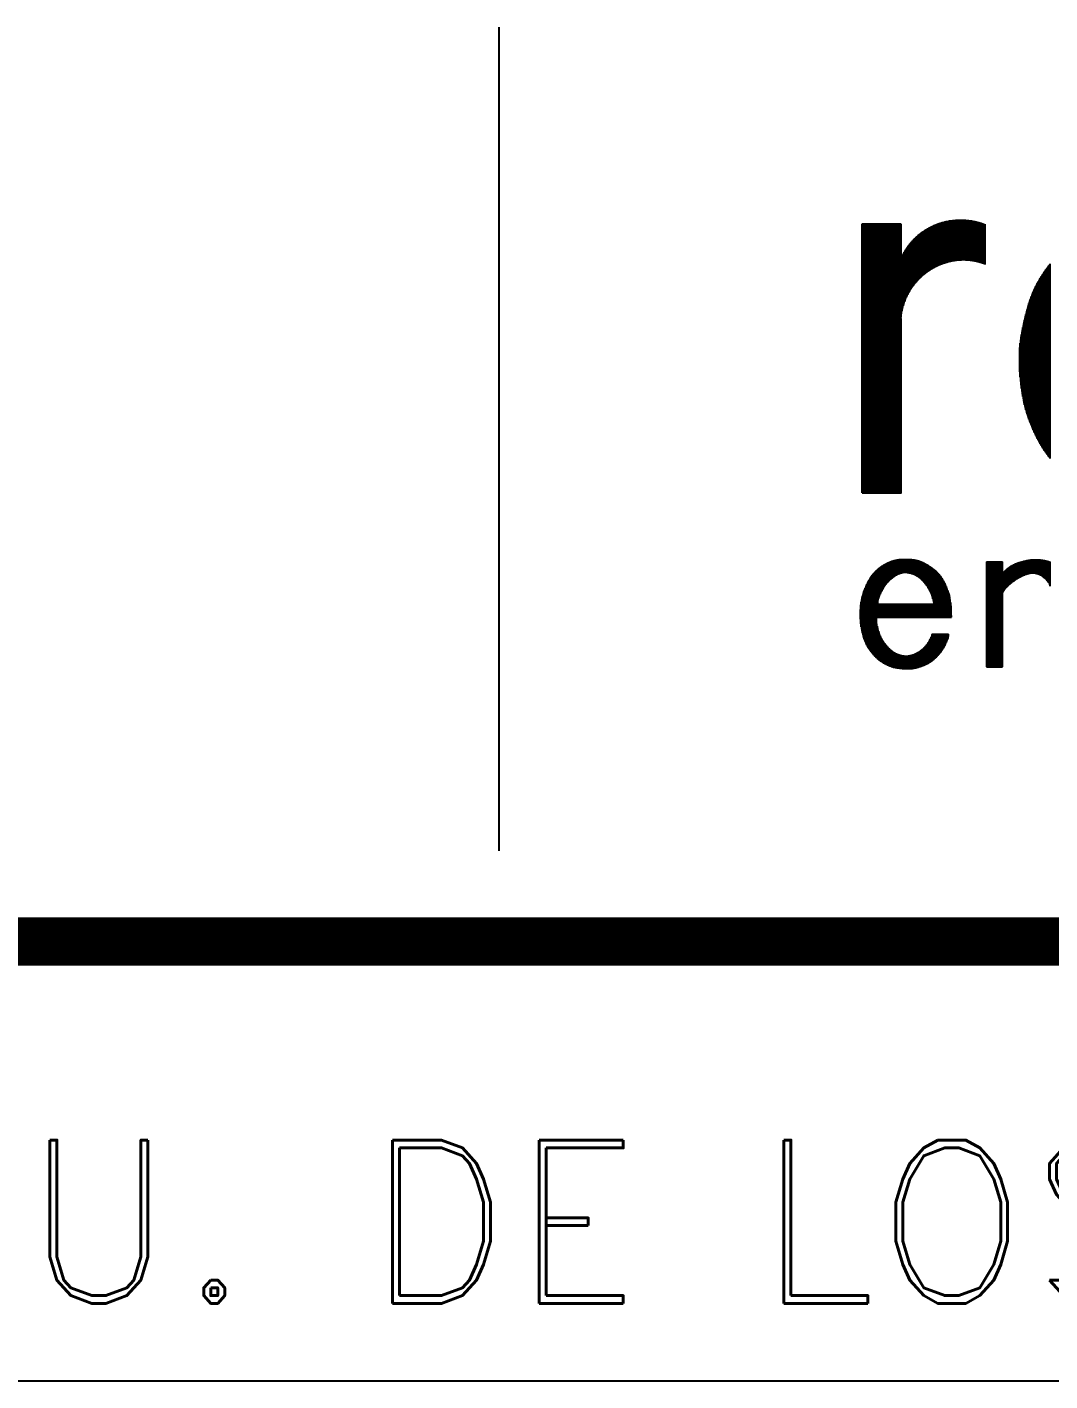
# Model space of a CAD drawing. Extents: x -58 to 5689, y 67 to 4123.
# Drawn here: x 5239.3 to 5345.3, y 219.1 to 359.3 of the extents above; entities that cross this region are included whole.
import ezdxf
from ezdxf.enums import TextEntityAlignment as Align

# ---------------------------------------------------------------- set-up
doc = ezdxf.new("R2010")
doc.units = 0
doc.header["$LTSCALE"] = 30
doc.header["$MEASUREMENT"] = 0
doc.layers.get('0').update_dxf_attribs({"linetype": 'CONTINUOUS'})
for name, color, linetype in [('FORMATO', 7, 'CONTINUOUS'), ('RLA-FORMATO', 7, 'CONTINUOUS'), ('RLA-LOGO', 7, 'CONTINUOUS')]:
    doc.layers.add(name, color=color, linetype=linetype)
doc.styles.add('ROMAND', font='romand', dxfattribs={"height": 31.5})
doc.styles.add('ROMANS', font='romans.shx', dxfattribs={"height": 11.25})

# ---------------------------------------------------------------- blocks, each defined once
blk = doc.blocks.new('A$C459C3EB4')
at = {"layer": 'RLA-FORMATO', "color": 2, "linetype": 'Continuous'}
blk.add_line((398.75, -10.05), (398.75, -95.36), dxfattribs=at)
at = {"layer": 'RLA-LOGO', "color": 9, "true_color": 0xc0c0c0}
for p, q in [((436.39, -58.29), (436.39, -30.41)), ((436.39, -30.41), (440.41, -30.41)), ((436.43, -58.29), (436.43, -30.41)), ((436.48, -58.29), (436.48, -30.41)), ((436.52, -58.29), (436.52, -30.41)), ((436.57, -58.29), (436.57, -30.41)), ((436.61, -58.29), (436.61, -30.41)), ((436.66, -58.29), (436.66, -30.41)), ((436.7, -58.29), (436.7, -30.41)), ((436.75, -58.29), (436.75, -30.41)), ((436.79, -58.29), (436.79, -30.41)), ((436.84, -58.29), (436.84, -30.41)), ((436.88, -58.29), (436.88, -30.41)), ((436.93, -58.29), (436.93, -30.41)), ((436.97, -58.29), (436.97, -30.41)), ((437.02, -58.29), (437.02, -30.41)), ((437.06, -58.29), (437.06, -30.41)), ((437.11, -58.29), (437.11, -30.41)), ((437.15, -58.29), (437.15, -30.41)), ((437.2, -58.29), (437.2, -30.41)), ((437.24, -58.29), (437.24, -30.41)), ((437.29, -58.29), (437.29, -30.41)), ((437.33, -58.29), (437.33, -30.41)), ((437.38, -58.29), (437.38, -30.41)), ((437.42, -58.29), (437.42, -30.41)), ((437.47, -58.29), (437.47, -30.41)), ((437.51, -58.29), (437.51, -30.41)), ((437.56, -58.29), (437.56, -30.41)), ((437.6, -58.29), (437.6, -30.41)), ((437.65, -58.29), (437.65, -30.41)), ((437.69, -58.29), (437.69, -30.41)), ((437.74, -58.29), (437.74, -30.41)), ((437.78, -58.29), (437.78, -30.41)), ((437.83, -58.29), (437.83, -30.41)), ((437.87, -58.29), (437.87, -30.41)), ((437.92, -58.29), (437.92, -30.41)), ((437.96, -58.29), (437.96, -30.41)), ((438.01, -58.29), (438.01, -30.41)), ((438.05, -58.29), (438.05, -30.41)), ((438.1, -58.29), (438.1, -30.41)), ((438.14, -58.29), (438.14, -30.41)), ((438.19, -58.29), (438.19, -30.41)), ((438.23, -58.29), (438.23, -30.41)), ((438.28, -58.29), (438.28, -30.41)), ((438.32, -58.29), (438.32, -30.41)), ((438.37, -58.29), (438.37, -30.41)), ((438.41, -58.29), (438.41, -30.41)), ((438.46, -58.29), (438.46, -30.41)), ((438.5, -58.29), (438.5, -30.41)), ((438.55, -58.29), (438.55, -30.41)), ((438.59, -58.29), (438.59, -30.41)), ((438.64, -58.29), (438.64, -30.41)), ((438.68, -58.29), (438.68, -30.41)), ((438.73, -58.29), (438.73, -30.41)), ((438.77, -58.29), (438.77, -30.41)), ((438.82, -58.29), (438.82, -30.41)), ((438.86, -58.29), (438.86, -30.41)), ((438.91, -58.29), (438.91, -30.41)), ((438.95, -58.29), (438.95, -30.41)), ((439, -58.29), (439, -30.41)), ((439.04, -58.29), (439.04, -30.41)), ((439.09, -58.29), (439.09, -30.41)), ((439.13, -58.29), (439.13, -30.41)), ((439.18, -58.29), (439.18, -30.41)), ((439.22, -58.29), (439.22, -30.41)), ((439.27, -58.29), (439.27, -30.41)), ((439.31, -58.29), (439.31, -30.41)), ((439.36, -58.29), (439.36, -30.41)), ((439.4, -58.29), (439.4, -30.41)), ((439.45, -58.29), (439.45, -30.41)), ((439.49, -58.29), (439.49, -30.41)), ((439.54, -58.29), (439.54, -30.41)), ((439.58, -58.29), (439.58, -30.41)), ((439.63, -58.29), (439.63, -30.41)), ((439.67, -58.29), (439.67, -30.41)), ((439.72, -58.29), (439.72, -30.41)), ((439.76, -58.29), (439.76, -30.41)), ((439.81, -58.29), (439.81, -30.41)), ((439.85, -58.29), (439.85, -30.41)), ((439.9, -58.29), (439.9, -30.41)), ((439.94, -58.29), (439.94, -30.41)), ((439.99, -58.29), (439.99, -30.41)), ((440.03, -58.29), (440.03, -30.41)), ((440.08, -58.29), (440.08, -30.41)), ((440.12, -58.29), (440.12, -30.41)), ((440.17, -58.29), (440.17, -30.41)), ((440.21, -58.29), (440.21, -30.41)), ((440.26, -58.29), (440.26, -30.41)), ((440.3, -58.29), (440.3, -30.41)), ((440.35, -58.29), (440.35, -30.41)), ((440.39, -58.29), (440.39, -30.41)), ((440.41, -30.41), (440.41, -33.74)), ((443.32, -35.31), (443.32, -30.83)), ((443.36, -35.28), (443.36, -30.81)), ((443.41, -35.25), (443.41, -30.78)), ((443.45, -35.22), (443.45, -30.76)), ((443.5, -35.19), (443.5, -30.74)), ((443.54, -35.17), (443.54, -30.71)), ((443.59, -35.14), (443.59, -30.69)), ((443.63, -35.11), (443.63, -30.67)), ((443.68, -35.09), (443.68, -30.65)), ((443.72, -35.06), (443.72, -30.62)), ((443.77, -35.04), (443.77, -30.6)), ((443.81, -35.01), (443.81, -30.58)), ((443.86, -34.99), (443.86, -30.56)), ((443.9, -34.96), (443.9, -30.54)), ((443.95, -34.94), (443.95, -30.52)), ((443.99, -34.92), (443.99, -30.5)), ((444.04, -34.9), (444.04, -30.48)), ((444.08, -34.87), (444.08, -30.47)), ((444.13, -34.85), (444.13, -30.45)), ((444.17, -34.83), (444.17, -30.43)), ((444.22, -34.81), (444.22, -30.41)), ((444.26, -34.79), (444.26, -30.4)), ((444.31, -34.77), (444.31, -30.38)), ((444.35, -34.75), (444.35, -30.36)), ((444.4, -34.73), (444.4, -30.35)), ((444.44, -34.71), (444.44, -30.33)), ((444.49, -34.7), (444.49, -30.32)), ((444.53, -34.68), (444.53, -30.3)), ((444.58, -34.66), (444.58, -30.29)), ((444.62, -34.64), (444.62, -30.27)), ((444.67, -34.63), (444.67, -30.26)), ((444.71, -34.61), (444.71, -30.25)), ((444.76, -34.59), (444.76, -30.23)), ((444.8, -34.58), (444.8, -30.22)), ((444.85, -34.56), (444.85, -30.21)), ((444.89, -34.55), (444.89, -30.2)), ((444.94, -34.53), (444.94, -30.19)), ((444.98, -34.52), (444.98, -30.18)), ((445.03, -34.51), (445.03, -30.16)), ((445.07, -34.49), (445.07, -30.15)), ((445.12, -34.48), (445.12, -30.14)), ((445.16, -34.47), (445.16, -30.13)), ((445.21, -34.45), (445.21, -30.12)), ((445.25, -34.44), (445.25, -30.11)), ((445.3, -34.43), (445.3, -30.11)), ((445.34, -34.42), (445.34, -30.1)), ((445.39, -34.41), (445.39, -30.09)), ((445.43, -34.4), (445.43, -30.08)), ((445.48, -34.39), (445.48, -30.07)), ((445.52, -34.38), (445.52, -30.06)), ((445.57, -34.37), (445.57, -30.06)), ((445.61, -34.36), (445.61, -30.05)), ((445.66, -34.35), (445.66, -30.04)), ((445.7, -34.34), (445.7, -30.04)), ((445.75, -34.33), (445.75, -30.03)), ((445.79, -34.33), (445.79, -30.03)), ((445.84, -34.32), (445.84, -30.02)), ((445.88, -34.31), (445.88, -30.02)), ((445.93, -34.3), (445.93, -30.01)), ((445.97, -34.3), (445.97, -30.01)), ((446.02, -34.29), (446.02, -30)), ((446.06, -34.28), (446.06, -30)), ((446.11, -34.28), (446.11, -30)), ((446.15, -34.27), (446.15, -29.99)), ((446.2, -34.27), (446.2, -29.99)), ((446.24, -34.26), (446.24, -29.99)), ((446.29, -34.26), (446.29, -29.98)), ((446.33, -34.25), (446.33, -29.98)), ((446.38, -34.25), (446.38, -29.98)), ((446.42, -34.25), (446.42, -29.98)), ((446.47, -34.24), (446.47, -29.98)), ((446.51, -34.24), (446.51, -29.98)), ((446.56, -34.24), (446.56, -29.98)), ((446.6, -34.24), (446.6, -29.98)), ((446.65, -34.23), (446.65, -29.98)), ((446.69, -34.23), (446.69, -29.98)), ((446.74, -34.23), (446.74, -29.98)), ((446.78, -34.23), (446.78, -29.98)), ((446.83, -34.23), (446.83, -29.98)), ((446.87, -34.23), (446.87, -29.98)), ((446.92, -34.23), (446.92, -29.98)), ((446.96, -34.23), (446.96, -29.99)), ((447.01, -34.23), (447.01, -29.99)), ((447.05, -34.23), (447.05, -29.99)), ((447.1, -34.23), (447.1, -30)), ((447.14, -34.23), (447.14, -30)), ((447.19, -34.24), (447.19, -30)), ((447.23, -34.24), (447.23, -30.01)), ((447.28, -34.24), (447.28, -30.01)), ((447.32, -34.24), (447.32, -30.02)), ((447.37, -34.25), (447.37, -30.02)), ((447.41, -34.25), (447.41, -30.03)), ((447.46, -34.25), (447.46, -30.03)), ((447.5, -34.26), (447.5, -30.04)), ((447.55, -34.26), (447.55, -30.04)), ((447.59, -34.27), (447.59, -30.05)), ((447.64, -34.27), (447.64, -30.06)), ((447.68, -34.28), (447.68, -30.06)), ((447.73, -34.28), (447.73, -30.07)), ((447.77, -34.29), (447.77, -30.08)), ((447.82, -34.29), (447.82, -30.09)), ((447.86, -34.3), (447.86, -30.1)), ((447.91, -34.31), (447.91, -30.1)), ((447.95, -34.32), (447.95, -30.11)), ((448, -34.32), (448, -30.12)), ((448.04, -34.33), (448.04, -30.13)), ((448.09, -34.34), (448.09, -30.14)), ((448.13, -34.35), (448.13, -30.15)), ((448.18, -34.36), (448.18, -30.16)), ((448.22, -34.37), (448.22, -30.17)), ((448.27, -34.37), (448.27, -30.19)), ((448.31, -34.38), (448.31, -30.2)), ((448.36, -34.39), (448.36, -30.21)), ((448.4, -34.41), (448.4, -30.22)), ((448.45, -34.42), (448.45, -30.23)), ((448.49, -34.43), (448.49, -30.25)), ((448.54, -34.44), (448.54, -30.26)), ((448.58, -34.45), (448.58, -30.27)), ((448.63, -34.46), (448.63, -30.29)), ((448.67, -34.48), (448.67, -30.3)), ((448.72, -34.49), (448.72, -30.32)), ((448.76, -34.5), (448.76, -30.33)), ((448.81, -34.52), (448.81, -30.35)), ((448.85, -34.53), (448.85, -30.36)), ((448.9, -34.54), (448.9, -30.38)), ((448.94, -34.56), (448.94, -30.4)), ((448.99, -34.57), (448.99, -30.41)), ((449.03, -34.59), (449.03, -30.43)), ((449.08, -34.6), (449.08, -30.45)), ((449.12, -34.62), (449.12, -30.46)), ((449.14, -34.63), (449.14, -30.47)), ((441.56, -37.03), (441.56, -32.24)), ((441.61, -36.96), (441.61, -32.19)), ((441.65, -36.9), (441.65, -32.14)), ((441.7, -36.84), (441.7, -32.09)), ((441.74, -36.78), (441.74, -32.05)), ((441.79, -36.72), (441.79, -32)), ((441.83, -36.66), (441.83, -31.95)), ((441.88, -36.61), (441.88, -31.91)), ((441.92, -36.56), (441.92, -31.87)), ((441.97, -36.5), (441.97, -31.82)), ((442.01, -36.45), (442.01, -31.78)), ((442.06, -36.4), (442.06, -31.74)), ((442.1, -36.35), (442.1, -31.7)), ((442.15, -36.3), (442.15, -31.66)), ((442.19, -36.25), (442.19, -31.62)), ((442.24, -36.21), (442.24, -31.58)), ((442.28, -36.16), (442.28, -31.54)), ((442.33, -36.11), (442.33, -31.51)), ((442.37, -36.07), (442.37, -31.47)), ((442.42, -36.03), (442.42, -31.43)), ((442.46, -35.98), (442.46, -31.4)), ((442.51, -35.94), (442.51, -31.36)), ((442.55, -35.9), (442.55, -31.33)), ((442.6, -35.86), (442.6, -31.3)), ((442.64, -35.82), (442.64, -31.26)), ((442.69, -35.78), (442.69, -31.23)), ((442.73, -35.74), (442.73, -31.2)), ((442.78, -35.71), (442.78, -31.17)), ((442.82, -35.67), (442.82, -31.14)), ((442.87, -35.63), (442.87, -31.11)), ((442.91, -35.6), (442.91, -31.08)), ((442.96, -35.56), (442.96, -31.05)), ((443, -35.53), (443, -31.02)), ((443.05, -35.5), (443.05, -30.99)), ((443.09, -35.46), (443.09, -30.96)), ((443.14, -35.43), (443.14, -30.94)), ((443.18, -35.4), (443.18, -30.91)), ((443.23, -35.37), (443.23, -30.88)), ((443.27, -35.34), (443.27, -30.86)), ((440.62, -39.09), (440.62, -33.61)), ((440.66, -38.92), (440.66, -33.53)), ((440.71, -38.77), (440.71, -33.45)), ((440.75, -38.64), (440.75, -33.37)), ((440.8, -38.51), (440.8, -33.29)), ((440.84, -38.39), (440.84, -33.21)), ((440.89, -38.27), (440.89, -33.14)), ((440.93, -38.17), (440.93, -33.07)), ((440.98, -38.06), (440.98, -33)), ((441.02, -37.97), (441.02, -32.93)), ((441.07, -37.87), (441.07, -32.87)), ((441.11, -37.78), (441.11, -32.8)), ((441.16, -37.69), (441.16, -32.74)), ((441.2, -37.61), (441.2, -32.68)), ((441.25, -37.53), (441.25, -32.62)), ((441.29, -37.45), (441.29, -32.56)), ((441.34, -37.38), (441.34, -32.51)), ((441.38, -37.3), (441.38, -32.45)), ((441.43, -37.23), (441.43, -32.4)), ((441.47, -37.16), (441.47, -32.34)), ((441.52, -37.09), (441.52, -32.29)), ((440.41, -33.74), (440.55, -33.74)), ((440.44, -40.1), (440.44, -33.74)), ((440.48, -39.74), (440.48, -33.74)), ((440.53, -39.48), (440.53, -33.74)), ((440.57, -39.27), (440.57, -33.7)), ((455.53, -34.99), (455.53, -54.3)), ((455.58, -34.93), (455.58, -54.36)), ((455.62, -34.87), (455.62, -54.42)), ((455.67, -34.81), (455.67, -54.48)), ((455.71, -34.75), (455.71, -54.54)), ((455.76, -34.69), (455.76, -54.59)), ((455.8, -34.63), (455.8, -54.65)), ((455.85, -34.58), (455.85, -54.71)), ((454.59, -36.45), (454.59, -52.78)), ((454.63, -36.37), (454.63, -52.87)), ((454.68, -36.29), (454.68, -52.95)), ((454.72, -36.21), (454.72, -53.03)), ((454.77, -36.13), (454.77, -53.11)), ((454.81, -36.06), (454.81, -53.19)), ((454.86, -35.98), (454.86, -53.27)), ((454.9, -35.91), (454.9, -53.35)), ((454.95, -35.84), (454.95, -53.42)), ((454.99, -35.77), (454.99, -53.5)), ((455.04, -35.7), (455.04, -53.57)), ((455.08, -35.63), (455.08, -53.64)), ((455.13, -35.56), (455.13, -53.71)), ((455.17, -35.5), (455.17, -53.78)), ((455.22, -35.43), (455.22, -53.85)), ((455.26, -35.37), (455.26, -53.92)), ((455.31, -35.3), (455.31, -53.98)), ((455.35, -35.24), (455.35, -54.05)), ((455.4, -35.17), (455.4, -54.11)), ((455.44, -35.11), (455.44, -54.18)), ((455.49, -35.05), (455.49, -54.24)), ((453.96, -37.78), (453.96, -51.43)), ((454, -37.67), (454, -51.54)), ((454.05, -37.56), (454.05, -51.64)), ((454.09, -37.45), (454.09, -51.75)), ((454.14, -37.35), (454.14, -51.85)), ((454.18, -37.25), (454.18, -51.95)), ((454.23, -37.15), (454.23, -52.05)), ((454.27, -37.06), (454.27, -52.14)), ((454.32, -36.96), (454.32, -52.24)), ((454.36, -36.87), (454.36, -52.33)), ((454.41, -36.78), (454.41, -52.43)), ((454.45, -36.7), (454.45, -52.52)), ((454.5, -36.61), (454.5, -52.61)), ((454.54, -36.53), (454.54, -52.7)), ((453.51, -39.13), (453.51, -50.26)), ((453.55, -38.98), (453.55, -50.39)), ((453.6, -38.83), (453.6, -50.51)), ((453.64, -38.68), (453.64, -50.64)), ((453.69, -38.54), (453.69, -50.76)), ((453.73, -38.41), (453.73, -50.88)), ((453.78, -38.27), (453.78, -50.99)), ((453.82, -38.14), (453.82, -51.1)), ((453.87, -38.02), (453.87, -51.22)), ((453.91, -37.9), (453.91, -51.32)), ((453.15, -40.56), (453.15, -48.98)), ((453.19, -40.36), (453.19, -49.17)), ((453.24, -40.17), (453.24, -49.35)), ((453.28, -39.99), (453.28, -49.52)), ((453.33, -39.81), (453.33, -49.68)), ((453.37, -39.63), (453.37, -49.83)), ((453.42, -39.46), (453.42, -49.98)), ((453.46, -39.3), (453.46, -50.12)), ((452.88, -41.87), (452.88, -47.48)), ((452.92, -41.62), (452.92, -47.78)), ((452.97, -41.39), (452.97, -48.06)), ((453.01, -41.17), (453.01, -48.32)), ((453.06, -40.96), (453.06, -48.56)), ((453.1, -40.76), (453.1, -48.78)), ((452.7, -43.24), (452.7, -45.75)), ((452.74, -42.79), (452.74, -46.3)), ((452.79, -42.44), (452.79, -46.75)), ((452.83, -42.14), (452.83, -47.13))]:
    blk.add_line(p, q, dxfattribs=at)
at = {"layer": 'RLA-LOGO', "color": 8, "true_color": 0x707070}
for p, q in [((438.38, -65.88), (438.38, -68.5)), ((438.43, -65.85), (438.43, -68.41)), ((438.47, -65.82), (438.47, -68.32)), ((438.52, -65.79), (438.52, -68.24)), ((438.56, -65.76), (438.56, -68.16)), ((438.61, -65.74), (438.61, -68.09)), ((438.65, -65.71), (438.65, -68.01)), ((438.7, -65.68), (438.7, -67.95)), ((438.74, -65.66), (438.74, -67.88)), ((438.79, -65.63), (438.79, -67.82)), ((438.83, -65.61), (438.83, -67.76)), ((438.88, -65.58), (438.88, -67.7)), ((438.92, -65.56), (438.92, -67.65)), ((438.97, -65.53), (438.97, -67.6)), ((439.01, -65.51), (439.01, -67.55)), ((439.06, -65.49), (439.06, -67.5)), ((439.1, -65.47), (439.1, -67.45)), ((439.15, -65.45), (439.15, -67.41)), ((439.19, -65.43), (439.19, -67.37)), ((439.24, -65.41), (439.24, -67.32)), ((439.28, -65.39), (439.28, -67.28)), ((439.33, -65.37), (439.33, -67.25)), ((439.37, -65.35), (439.37, -67.21)), ((439.42, -65.33), (439.42, -67.17)), ((439.46, -65.32), (439.46, -67.14)), ((439.51, -65.3), (439.51, -67.1)), ((439.55, -65.29), (439.55, -67.07)), ((439.6, -65.27), (439.6, -67.04)), ((439.64, -65.26), (439.64, -67.01)), ((439.69, -65.24), (439.69, -66.98)), ((439.73, -65.23), (439.73, -66.95)), ((439.78, -65.22), (439.78, -66.92)), ((439.82, -65.21), (439.82, -66.89)), ((439.87, -65.2), (439.87, -66.87)), ((439.91, -65.19), (439.91, -66.84)), ((439.96, -65.18), (439.96, -66.82)), ((440, -65.17), (440, -66.8)), ((440.05, -65.16), (440.05, -66.77)), ((440.09, -65.16), (440.09, -66.75)), ((440.14, -65.15), (440.14, -66.73)), ((440.18, -65.14), (440.18, -66.72)), ((440.23, -65.14), (440.23, -66.7)), ((440.27, -65.13), (440.27, -66.69)), ((440.32, -65.13), (440.32, -66.67)), ((440.36, -65.12), (440.36, -66.66)), ((440.41, -65.12), (440.41, -66.65)), ((440.45, -65.12), (440.45, -66.64)), ((440.5, -65.11), (440.5, -66.63)), ((440.54, -65.11), (440.54, -66.62)), ((440.59, -65.11), (440.59, -66.61)), ((440.63, -65.11), (440.63, -66.61)), ((440.68, -65.11), (440.68, -66.6)), ((440.72, -65.11), (440.72, -66.6)), ((440.77, -65.11), (440.77, -66.6)), ((440.81, -65.11), (440.81, -66.6)), ((440.86, -65.11), (440.86, -66.6)), ((440.9, -65.11), (440.9, -66.6)), ((440.95, -65.11), (440.95, -66.6)), ((440.99, -65.11), (440.99, -66.6)), ((441.04, -65.11), (441.04, -66.61)), ((441.08, -65.11), (441.08, -66.61)), ((441.13, -65.11), (441.13, -66.62)), ((441.17, -65.12), (441.17, -66.62)), ((441.22, -65.12), (441.22, -66.63)), ((441.26, -65.12), (441.26, -66.64)), ((441.31, -65.12), (441.31, -66.65)), ((441.35, -65.13), (441.35, -66.66)), ((441.4, -65.13), (441.4, -66.67)), ((441.44, -65.13), (441.44, -66.68)), ((441.49, -65.14), (441.49, -66.69)), ((441.53, -65.14), (441.53, -66.7)), ((441.58, -65.15), (441.58, -66.72)), ((441.62, -65.15), (441.62, -66.73)), ((441.67, -65.16), (441.67, -66.75)), ((441.71, -65.16), (441.71, -66.77)), ((441.76, -65.17), (441.76, -66.78)), ((441.8, -65.18), (441.8, -66.8)), ((441.85, -65.19), (441.85, -66.82)), ((441.89, -65.19), (441.89, -66.84)), ((441.94, -65.2), (441.94, -66.87)), ((441.98, -65.21), (441.98, -66.89)), ((442.03, -65.22), (442.03, -66.91)), ((442.07, -65.24), (442.07, -66.94)), ((442.12, -65.25), (442.12, -66.97)), ((442.16, -65.26), (442.16, -66.99)), ((442.21, -65.28), (442.21, -67.02)), ((442.25, -65.29), (442.25, -67.05)), ((442.3, -65.31), (442.3, -67.09)), ((442.34, -65.32), (442.34, -67.12)), ((442.39, -65.34), (442.39, -67.16)), ((442.43, -65.36), (442.43, -67.19)), ((442.48, -65.38), (442.48, -67.23)), ((442.52, -65.4), (442.52, -67.27)), ((442.57, -65.42), (442.57, -67.31)), ((442.61, -65.44), (442.61, -67.36)), ((442.66, -65.46), (442.66, -67.4)), ((442.7, -65.48), (442.7, -67.45)), ((442.75, -65.5), (442.75, -67.5)), ((442.79, -65.53), (442.79, -67.55)), ((442.84, -65.55), (442.84, -67.6)), ((442.88, -65.58), (442.88, -67.66)), ((442.93, -65.6), (442.93, -67.71)), ((442.97, -65.63), (442.97, -67.77)), ((443.02, -65.65), (443.02, -67.83)), ((443.06, -65.68), (443.06, -67.9)), ((443.11, -65.71), (443.11, -67.96)), ((443.15, -65.74), (443.15, -68.03)), ((443.2, -65.77), (443.2, -68.1)), ((443.24, -65.8), (443.24, -68.18)), ((443.29, -65.83), (443.29, -68.26)), ((443.33, -65.86), (443.33, -68.34)), ((443.38, -65.89), (443.38, -68.42)), ((449.26, -65.43), (449.26, -76.29)), ((449.26, -65.43), (450.93, -65.43)), ((449.27, -65.43), (449.27, -76.29)), ((449.32, -65.43), (449.32, -76.29)), ((449.36, -65.43), (449.36, -76.29)), ((449.41, -65.43), (449.41, -76.29)), ((449.45, -65.43), (449.45, -76.29)), ((449.5, -65.43), (449.5, -76.29)), ((449.54, -65.43), (449.54, -76.29)), ((449.59, -65.43), (449.59, -76.29)), ((449.63, -65.43), (449.63, -76.29)), ((449.68, -65.43), (449.68, -76.29)), ((449.72, -65.43), (449.72, -76.29)), ((449.77, -65.43), (449.77, -76.29)), ((449.81, -65.43), (449.81, -76.29)), ((449.86, -65.43), (449.86, -76.29)), ((449.9, -65.43), (449.9, -76.29)), ((449.95, -65.43), (449.95, -76.29)), ((449.99, -65.43), (449.99, -76.29)), ((450.04, -65.43), (450.04, -76.29)), ((450.08, -65.43), (450.08, -76.29)), ((450.13, -65.43), (450.13, -76.29)), ((450.17, -65.43), (450.17, -76.29)), ((450.22, -65.43), (450.22, -76.29)), ((450.26, -65.43), (450.26, -76.29)), ((450.31, -65.43), (450.31, -76.29)), ((450.35, -65.43), (450.35, -76.29)), ((450.4, -65.43), (450.4, -76.29)), ((450.44, -65.43), (450.44, -76.29)), ((450.49, -65.43), (450.49, -76.29)), ((450.53, -65.43), (450.53, -76.29)), ((450.58, -65.43), (450.58, -76.29)), ((450.62, -65.43), (450.62, -76.29)), ((450.67, -65.43), (450.67, -76.29)), ((450.71, -65.43), (450.71, -76.29)), ((450.76, -65.43), (450.76, -76.29)), ((450.8, -65.43), (450.8, -76.29)), ((450.85, -65.43), (450.85, -76.29)), ((450.89, -65.43), (450.89, -76.29)), ((450.93, -66.51), (450.93, -65.43)), ((451.75, -65.88), (451.75, -67.69)), ((451.79, -65.85), (451.79, -67.65)), ((451.84, -65.82), (451.84, -67.62)), ((451.88, -65.79), (451.88, -67.58)), ((451.93, -65.77), (451.93, -67.55)), ((451.97, -65.74), (451.97, -67.51)), ((452.02, -65.72), (452.02, -67.48)), ((452.06, -65.69), (452.06, -67.45)), ((452.11, -65.67), (452.11, -67.42)), ((452.15, -65.65), (452.15, -67.39)), ((452.2, -65.63), (452.2, -67.36)), ((452.24, -65.61), (452.24, -67.33)), ((452.29, -65.59), (452.29, -67.3)), ((452.33, -65.57), (452.33, -67.27)), ((452.38, -65.55), (452.38, -67.24)), ((452.42, -65.53), (452.42, -67.22)), ((452.47, -65.52), (452.47, -67.19)), ((452.51, -65.5), (452.51, -67.16)), ((452.56, -65.49), (452.56, -67.14)), ((452.6, -65.47), (452.6, -67.11)), ((452.65, -65.46), (452.65, -67.09)), ((452.69, -65.44), (452.69, -67.07)), ((452.74, -65.43), (452.74, -67.04)), ((452.78, -65.42), (452.78, -67.02)), ((452.83, -65.4), (452.83, -67)), ((452.87, -65.39), (452.87, -66.98)), ((452.92, -65.38), (452.92, -66.95)), ((452.96, -65.36), (452.96, -66.93)), ((453.01, -65.35), (453.01, -66.91)), ((453.05, -65.34), (453.05, -66.89)), ((453.1, -65.33), (453.1, -66.88)), ((453.14, -65.32), (453.14, -66.86)), ((453.19, -65.3), (453.19, -66.84)), ((453.23, -65.29), (453.23, -66.82)), ((453.28, -65.28), (453.28, -66.8)), ((453.32, -65.27), (453.32, -66.79)), ((453.37, -65.26), (453.37, -66.77)), ((453.41, -65.25), (453.41, -66.76)), ((453.46, -65.24), (453.46, -66.74)), ((453.5, -65.23), (453.5, -66.73)), ((453.55, -65.22), (453.55, -66.72)), ((453.59, -65.21), (453.59, -66.71)), ((453.64, -65.2), (453.64, -66.7)), ((453.68, -65.19), (453.68, -66.69)), ((453.73, -65.19), (453.73, -66.68)), ((453.77, -65.18), (453.77, -66.67)), ((453.82, -65.17), (453.82, -66.67)), ((453.86, -65.17), (453.86, -66.66)), ((453.91, -65.16), (453.91, -66.66)), ((453.95, -65.16), (453.95, -66.65)), ((454, -65.16), (454, -66.65)), ((454.04, -65.15), (454.04, -66.65)), ((454.09, -65.15), (454.09, -66.65)), ((454.13, -65.15), (454.13, -66.65)), ((454.18, -65.14), (454.18, -66.66)), ((454.22, -65.14), (454.22, -66.66)), ((454.27, -65.14), (454.27, -66.67)), ((454.31, -65.14), (454.31, -66.67)), ((454.36, -65.14), (454.36, -66.68)), ((454.4, -65.14), (454.4, -66.69)), ((454.45, -65.14), (454.45, -66.7)), ((454.49, -65.14), (454.49, -66.71)), ((454.54, -65.15), (454.54, -66.72)), ((454.58, -65.15), (454.58, -66.73)), ((454.63, -65.15), (454.63, -66.75)), ((454.67, -65.15), (454.67, -66.76)), ((454.72, -65.16), (454.72, -66.78)), ((454.76, -65.16), (454.76, -66.79)), ((454.81, -65.17), (454.81, -66.81)), ((454.85, -65.17), (454.85, -66.83)), ((454.9, -65.18), (454.9, -66.86)), ((454.94, -65.18), (454.94, -66.88)), ((454.99, -65.19), (454.99, -66.91)), ((455.03, -65.2), (455.03, -66.93)), ((455.08, -65.2), (455.08, -66.96)), ((455.12, -65.21), (455.12, -67)), ((455.17, -65.22), (455.17, -67.03)), ((455.21, -65.23), (455.21, -67.07)), ((455.26, -65.24), (455.26, -67.11)), ((455.3, -65.25), (455.3, -67.15)), ((455.35, -65.26), (455.35, -67.19)), ((455.39, -65.27), (455.39, -67.23)), ((455.44, -65.28), (455.44, -67.28)), ((455.48, -65.29), (455.48, -67.33)), ((455.53, -65.31), (455.53, -67.38)), ((455.57, -65.32), (455.57, -67.44)), ((455.62, -65.33), (455.62, -67.49)), ((455.66, -65.35), (455.66, -67.55)), ((455.71, -65.36), (455.71, -67.61)), ((455.75, -65.38), (455.75, -67.68)), ((455.8, -65.4), (455.8, -67.79)), ((455.84, -65.41), (455.84, -67.96)), ((437.12, -67.24), (437.12, -74.5)), ((437.17, -67.16), (437.17, -74.56)), ((437.21, -67.09), (437.21, -74.63)), ((437.26, -67.02), (437.26, -74.69)), ((437.3, -66.95), (437.3, -74.75)), ((437.35, -66.88), (437.35, -74.81)), ((437.39, -66.82), (437.39, -74.86)), ((437.44, -66.76), (437.44, -74.92)), ((437.48, -66.7), (437.48, -74.97)), ((437.53, -66.65), (437.53, -75.03)), ((437.57, -66.6), (437.57, -75.08)), ((437.62, -66.55), (437.62, -75.13)), ((437.66, -66.5), (437.66, -75.18)), ((437.71, -66.45), (437.71, -75.23)), ((437.75, -66.41), (437.75, -75.27)), ((437.8, -66.36), (437.8, -75.32)), ((437.84, -66.32), (437.84, -75.36)), ((437.89, -66.28), (437.89, -71.17)), ((437.93, -66.24), (437.93, -71.17)), ((437.98, -66.2), (437.98, -69.71)), ((438.02, -66.16), (438.02, -69.4)), ((438.07, -66.12), (438.07, -69.22)), ((438.11, -66.08), (438.11, -69.08)), ((438.16, -66.05), (438.16, -68.97)), ((438.2, -66.01), (438.2, -68.86)), ((438.25, -65.98), (438.25, -68.77)), ((438.29, -65.95), (438.29, -68.68)), ((438.34, -65.92), (438.34, -68.58)), ((443.42, -65.92), (443.42, -68.51)), ((443.47, -65.95), (443.47, -68.61)), ((443.51, -65.98), (443.51, -68.71)), ((443.56, -66.01), (443.56, -68.83)), ((443.6, -66.05), (443.6, -68.95)), ((443.65, -66.08), (443.65, -69.08)), ((443.69, -66.11), (443.69, -69.24)), ((443.74, -66.15), (443.74, -69.42)), ((443.78, -66.18), (443.78, -69.61)), ((443.83, -66.22), (443.83, -71.17)), ((443.87, -66.26), (443.87, -71.17)), ((443.92, -66.3), (443.92, -71.17)), ((443.96, -66.33), (443.96, -71.17)), ((444.01, -66.37), (444.01, -71.17)), ((444.05, -66.42), (444.05, -71.17)), ((444.1, -66.46), (444.1, -71.17)), ((444.14, -66.5), (444.14, -71.17)), ((444.19, -66.55), (444.19, -71.17)), ((444.23, -66.59), (444.23, -71.17)), ((444.28, -66.64), (444.28, -71.17)), ((444.32, -66.69), (444.32, -71.17)), ((444.37, -66.75), (444.37, -71.17)), ((444.41, -66.8), (444.41, -71.17)), ((444.46, -66.86), (444.46, -71.17)), ((444.5, -66.92), (444.5, -71.17)), ((444.55, -66.98), (444.55, -71.17)), ((444.59, -67.05), (444.59, -71.17)), ((444.64, -67.11), (444.64, -71.17)), ((444.68, -67.19), (444.68, -71.17)), ((444.73, -67.26), (444.73, -71.17)), ((451.03, -66.51), (450.93, -66.51)), ((450.94, -66.51), (450.94, -68.65)), ((450.98, -66.51), (450.98, -68.54)), ((451.03, -66.51), (451.03, -68.45)), ((451.07, -66.46), (451.07, -68.38)), ((451.12, -66.41), (451.12, -68.32)), ((451.16, -66.36), (451.16, -68.26)), ((451.21, -66.32), (451.21, -68.2)), ((451.25, -66.27), (451.25, -68.15)), ((451.3, -66.23), (451.3, -68.1)), ((451.34, -66.19), (451.34, -68.06)), ((451.39, -66.16), (451.39, -68.01)), ((451.43, -66.12), (451.43, -67.97)), ((451.48, -66.08), (451.48, -67.93)), ((451.52, -66.05), (451.52, -67.88)), ((451.57, -66.01), (451.57, -67.84)), ((451.61, -65.98), (451.61, -67.8)), ((451.66, -65.95), (451.66, -67.76)), ((451.7, -65.91), (451.7, -67.73)), ((436.49, -68.64), (436.49, -73.14)), ((436.54, -68.51), (436.54, -73.28)), ((436.58, -68.38), (436.58, -73.42)), ((436.63, -68.26), (436.63, -73.55)), ((436.67, -68.15), (436.67, -73.66)), ((436.72, -68.04), (436.72, -73.77)), ((436.76, -67.94), (436.76, -73.87)), ((436.81, -67.84), (436.81, -73.97)), ((436.85, -67.75), (436.85, -74.05)), ((436.9, -67.66), (436.9, -74.14)), ((436.94, -67.57), (436.94, -74.22)), ((436.99, -67.48), (436.99, -74.29)), ((437.03, -67.4), (437.03, -74.36)), ((437.08, -67.32), (437.08, -74.43)), ((444.77, -67.34), (444.77, -71.17)), ((444.82, -67.42), (444.82, -71.17)), ((444.86, -67.5), (444.86, -71.17)), ((444.91, -67.59), (444.91, -71.17)), ((444.95, -67.68), (444.95, -71.17)), ((445, -67.78), (445, -71.17)), ((445.04, -67.88), (445.04, -71.17)), ((445.09, -67.99), (445.09, -71.17)), ((445.13, -68.11), (445.13, -71.17)), ((445.18, -68.23), (445.18, -71.17)), ((445.22, -68.35), (445.22, -71.17)), ((445.27, -68.46), (445.27, -71.17)), ((445.31, -68.57), (445.31, -71.17)), ((450.93, -76.29), (450.93, -68.65)), ((436.22, -69.86), (436.22, -71.84)), ((436.27, -69.56), (436.27, -72.14)), ((436.31, -69.32), (436.31, -72.39)), ((436.36, -69.12), (436.36, -72.6)), ((436.4, -68.95), (436.4, -72.8)), ((436.45, -68.79), (436.45, -72.97)), ((437.98, -69.82), (443.82, -69.82)), ((437.98, -69.82), (437.98, -71.17)), ((438.02, -69.82), (438.02, -71.17)), ((438.07, -69.82), (438.07, -71.17)), ((438.11, -69.82), (438.11, -71.17)), ((438.16, -69.82), (438.16, -71.17)), ((438.2, -69.82), (438.2, -71.17)), ((438.25, -69.82), (438.25, -71.17)), ((438.29, -69.82), (438.29, -71.17)), ((438.34, -69.82), (438.34, -71.17)), ((438.38, -69.82), (438.38, -71.17)), ((438.43, -69.82), (438.43, -71.17)), ((438.47, -69.82), (438.47, -71.17)), ((438.52, -69.82), (438.52, -71.17)), ((438.56, -69.82), (438.56, -71.17)), ((438.61, -69.82), (438.61, -71.17)), ((438.65, -69.82), (438.65, -71.17)), ((438.7, -69.82), (438.7, -71.17)), ((438.74, -69.82), (438.74, -71.17)), ((438.79, -69.82), (438.79, -71.17)), ((438.83, -69.82), (438.83, -71.17)), ((438.88, -69.82), (438.88, -71.17)), ((438.92, -69.82), (438.92, -71.17)), ((438.97, -69.82), (438.97, -71.17)), ((439.01, -69.82), (439.01, -71.17)), ((439.06, -69.82), (439.06, -71.17)), ((439.1, -69.82), (439.1, -71.17)), ((439.15, -69.82), (439.15, -71.17)), ((439.19, -69.82), (439.19, -71.17)), ((439.24, -69.82), (439.24, -71.17)), ((439.28, -69.82), (439.28, -71.17)), ((439.33, -69.82), (439.33, -71.17)), ((439.37, -69.82), (439.37, -71.17)), ((439.42, -69.82), (439.42, -71.17)), ((439.46, -69.82), (439.46, -71.17)), ((439.51, -69.82), (439.51, -71.17)), ((439.55, -69.82), (439.55, -71.17)), ((439.6, -69.82), (439.6, -71.17)), ((439.64, -69.82), (439.64, -71.17)), ((439.69, -69.82), (439.69, -71.17)), ((439.73, -69.82), (439.73, -71.17)), ((439.78, -69.82), (439.78, -71.17)), ((439.82, -69.82), (439.82, -71.17)), ((439.87, -69.82), (439.87, -71.17)), ((439.91, -69.82), (439.91, -71.17)), ((439.96, -69.82), (439.96, -71.17)), ((440, -69.82), (440, -71.17)), ((440.05, -69.82), (440.05, -71.17)), ((440.09, -69.82), (440.09, -71.17)), ((440.14, -69.82), (440.14, -71.17)), ((440.18, -69.82), (440.18, -71.17)), ((440.23, -69.82), (440.23, -71.17)), ((440.27, -69.82), (440.27, -71.17)), ((440.32, -69.82), (440.32, -71.17)), ((440.36, -69.82), (440.36, -71.17)), ((440.41, -69.82), (440.41, -71.17)), ((440.45, -69.82), (440.45, -71.17)), ((440.5, -69.82), (440.5, -71.17)), ((440.54, -69.82), (440.54, -71.17)), ((440.59, -69.82), (440.59, -71.17)), ((440.63, -69.82), (440.63, -71.17)), ((440.68, -69.82), (440.68, -71.17)), ((440.72, -69.82), (440.72, -71.17)), ((440.77, -69.82), (440.77, -71.17)), ((440.81, -69.82), (440.81, -71.17)), ((440.86, -69.82), (440.86, -71.17)), ((440.9, -69.82), (440.9, -71.17)), ((440.95, -69.82), (440.95, -71.17)), ((440.99, -69.82), (440.99, -71.17)), ((441.04, -69.82), (441.04, -71.17)), ((441.08, -69.82), (441.08, -71.17)), ((441.13, -69.82), (441.13, -71.17)), ((441.17, -69.82), (441.17, -71.17)), ((441.22, -69.82), (441.22, -71.17)), ((441.26, -69.82), (441.26, -71.17)), ((441.31, -69.82), (441.31, -71.17)), ((441.35, -69.82), (441.35, -71.17)), ((441.4, -69.82), (441.4, -71.17)), ((441.44, -69.82), (441.44, -71.17)), ((441.49, -69.82), (441.49, -71.17)), ((441.53, -69.82), (441.53, -71.17)), ((441.58, -69.82), (441.58, -71.17)), ((441.62, -69.82), (441.62, -71.17)), ((441.67, -69.82), (441.67, -71.17)), ((441.71, -69.82), (441.71, -71.17)), ((441.76, -69.82), (441.76, -71.17)), ((441.8, -69.82), (441.8, -71.17)), ((441.85, -69.82), (441.85, -71.17)), ((441.89, -69.82), (441.89, -71.17)), ((441.94, -69.82), (441.94, -71.17)), ((441.98, -69.82), (441.98, -71.17)), ((442.03, -69.82), (442.03, -71.17)), ((442.07, -69.82), (442.07, -71.17)), ((442.12, -69.82), (442.12, -71.17)), ((442.16, -69.82), (442.16, -71.17)), ((442.21, -69.82), (442.21, -71.17)), ((442.25, -69.82), (442.25, -71.17)), ((442.3, -69.82), (442.3, -71.17)), ((442.34, -69.82), (442.34, -71.17)), ((442.39, -69.82), (442.39, -71.17)), ((442.43, -69.82), (442.43, -71.17)), ((442.48, -69.82), (442.48, -71.17)), ((442.52, -69.82), (442.52, -71.17)), ((442.57, -69.82), (442.57, -71.17)), ((442.61, -69.82), (442.61, -71.17)), ((442.66, -69.82), (442.66, -71.17)), ((442.7, -69.82), (442.7, -71.17)), ((442.75, -69.82), (442.75, -71.17)), ((442.79, -69.82), (442.79, -71.17)), ((442.84, -69.82), (442.84, -71.17)), ((442.88, -69.82), (442.88, -71.17)), ((442.93, -69.82), (442.93, -71.17)), ((442.97, -69.82), (442.97, -71.17)), ((443.02, -69.82), (443.02, -71.17)), ((443.06, -69.82), (443.06, -71.17)), ((443.11, -69.82), (443.11, -71.17)), ((443.15, -69.82), (443.15, -71.17)), ((443.2, -69.82), (443.2, -71.17)), ((443.24, -69.82), (443.24, -71.17)), ((443.29, -69.82), (443.29, -71.17)), ((443.33, -69.82), (443.33, -71.17)), ((443.38, -69.82), (443.38, -71.17)), ((443.42, -69.82), (443.42, -71.17)), ((443.47, -69.82), (443.47, -71.17)), ((443.51, -69.82), (443.51, -71.17)), ((443.56, -69.82), (443.56, -71.17)), ((443.6, -69.82), (443.6, -71.17)), ((443.65, -69.82), (443.65, -71.17)), ((443.69, -69.82), (443.69, -71.17)), ((443.74, -69.82), (443.74, -71.17)), ((443.78, -69.82), (443.78, -71.17)), ((445.36, -68.7), (445.36, -71.17)), ((445.4, -68.85), (445.4, -71.17)), ((445.45, -69.06), (445.45, -71.17)), ((445.49, -69.33), (445.49, -71.17)), ((445.54, -69.64), (445.54, -71.17)), ((445.58, -69.97), (445.58, -71.17)), ((436.18, -70.36), (436.18, -71.36)), ((437.87, -71.17), (445.64, -71.17)), ((445.63, -70.99), (445.63, -71.17)), ((437.89, -71.85), (437.89, -75.41)), ((437.93, -72.09), (437.93, -75.45)), ((437.98, -72.27), (437.98, -75.49)), ((438.02, -72.45), (438.02, -75.53)), ((438.07, -72.61), (438.07, -75.57)), ((438.11, -72.75), (438.11, -75.6)), ((438.16, -72.88), (438.16, -75.64)), ((438.2, -73), (438.2, -75.67)), ((438.25, -73.1), (438.25, -75.71)), ((438.29, -73.2), (438.29, -75.74)), ((438.34, -73.29), (438.34, -75.77)), ((438.38, -73.38), (438.38, -75.8)), ((438.43, -73.45), (438.43, -75.83)), ((438.47, -73.53), (438.47, -75.86)), ((438.52, -73.6), (438.52, -75.89)), ((438.56, -73.67), (438.56, -75.92)), ((438.61, -73.73), (438.61, -75.94)), ((438.65, -73.8), (438.65, -75.97)), ((438.7, -73.86), (438.7, -76)), ((438.74, -73.91), (438.74, -76.02)), ((438.79, -73.97), (438.79, -76.04)), ((438.83, -74.02), (438.83, -76.07)), ((438.88, -74.08), (438.88, -76.09)), ((438.92, -74.13), (438.92, -76.11)), ((438.97, -74.18), (438.97, -76.13)), ((439.01, -74.23), (439.01, -76.16)), ((439.06, -74.28), (439.06, -76.18)), ((442.84, -74.27), (442.84, -76.16)), ((442.88, -74.22), (442.88, -76.14)), ((442.93, -74.17), (442.93, -76.12)), ((442.97, -74.11), (442.97, -76.1)), ((443.02, -74.06), (443.02, -76.08)), ((443.06, -74), (443.06, -76.05)), ((443.11, -73.94), (443.11, -76.03)), ((443.15, -73.87), (443.15, -76.01)), ((443.2, -73.81), (443.2, -75.98)), ((443.24, -73.74), (443.24, -75.95)), ((443.29, -73.66), (443.29, -75.93)), ((443.33, -73.59), (443.33, -75.9)), ((443.38, -73.51), (443.38, -75.87)), ((443.42, -73.42), (443.42, -75.84)), ((443.47, -73.33), (443.47, -75.81)), ((443.51, -73.23), (443.51, -75.78)), ((443.56, -73.12), (443.56, -75.75)), ((443.6, -72.96), (443.6, -75.71)), ((443.62, -72.91), (445.33, -72.91)), ((443.65, -72.91), (443.65, -75.68)), ((443.69, -72.91), (443.69, -75.64)), ((443.74, -72.91), (443.74, -75.6)), ((443.78, -72.91), (443.78, -75.56)), ((443.83, -72.91), (443.83, -75.52)), ((443.87, -72.91), (443.87, -75.48)), ((443.92, -72.91), (443.92, -75.44)), ((443.96, -72.91), (443.96, -75.4)), ((444.01, -72.91), (444.01, -75.35)), ((444.05, -72.91), (444.05, -75.31)), ((444.1, -72.91), (444.1, -75.26)), ((444.14, -72.91), (444.14, -75.21)), ((444.19, -72.91), (444.19, -75.16)), ((444.23, -72.91), (444.23, -75.11)), ((444.28, -72.91), (444.28, -75.06)), ((444.32, -72.91), (444.32, -75.01)), ((444.37, -72.91), (444.37, -74.96)), ((444.41, -72.91), (444.41, -74.91)), ((444.46, -72.91), (444.46, -74.85)), ((444.5, -72.91), (444.5, -74.8)), ((444.55, -72.91), (444.55, -74.74)), ((444.59, -72.91), (444.59, -74.68)), ((444.64, -72.91), (444.64, -74.62)), ((444.68, -72.91), (444.68, -74.55)), ((444.73, -72.91), (444.73, -74.48)), ((444.77, -72.91), (444.77, -74.41)), ((444.82, -72.91), (444.82, -74.34)), ((444.86, -72.91), (444.86, -74.26)), ((444.91, -72.91), (444.91, -74.17)), ((444.95, -72.91), (444.95, -74.08)), ((445, -72.91), (445, -73.99)), ((445.04, -72.91), (445.04, -73.89)), ((445.09, -72.91), (445.09, -73.79)), ((445.13, -72.91), (445.13, -73.69)), ((445.18, -72.91), (445.18, -73.58)), ((445.22, -72.91), (445.22, -73.48)), ((445.27, -72.91), (445.27, -73.35)), ((445.31, -72.91), (445.31, -73.17)), ((439.1, -74.32), (439.1, -76.2)), ((439.15, -74.37), (439.15, -76.22)), ((439.19, -74.41), (439.19, -76.24)), ((439.24, -74.46), (439.24, -76.26)), ((439.28, -74.5), (439.28, -76.28)), ((439.33, -74.54), (439.33, -76.3)), ((439.37, -74.57), (439.37, -76.31)), ((439.42, -74.61), (439.42, -76.33)), ((439.46, -74.65), (439.46, -76.35)), ((439.51, -74.68), (439.51, -76.36)), ((439.55, -74.71), (439.55, -76.38)), ((439.6, -74.74), (439.6, -76.39)), ((439.64, -74.77), (439.64, -76.41)), ((439.69, -74.79), (439.69, -76.42)), ((439.73, -74.82), (439.73, -76.43)), ((439.78, -74.84), (439.78, -76.44)), ((439.82, -74.87), (439.82, -76.45)), ((439.87, -74.89), (439.87, -76.46)), ((439.91, -74.91), (439.91, -76.47)), ((439.96, -74.93), (439.96, -76.48)), ((440, -74.94), (440, -76.48)), ((440.05, -74.96), (440.05, -76.49)), ((440.09, -74.98), (440.09, -76.5)), ((440.14, -74.99), (440.14, -76.5)), ((440.18, -75.01), (440.18, -76.51)), ((440.23, -75.02), (440.23, -76.52)), ((440.27, -75.03), (440.27, -76.52)), ((440.32, -75.05), (440.32, -76.53)), ((440.36, -75.06), (440.36, -76.53)), ((440.41, -75.07), (440.41, -76.54)), ((440.45, -75.08), (440.45, -76.54)), ((440.5, -75.08), (440.5, -76.55)), ((440.54, -75.09), (440.54, -76.55)), ((440.59, -75.1), (440.59, -76.56)), ((440.63, -75.1), (440.63, -76.56)), ((440.68, -75.11), (440.68, -76.56)), ((440.72, -75.11), (440.72, -76.57)), ((440.77, -75.12), (440.77, -76.57)), ((440.81, -75.12), (440.81, -76.57)), ((440.86, -75.12), (440.86, -76.57)), ((440.9, -75.12), (440.9, -76.58)), ((440.95, -75.12), (440.95, -76.58)), ((440.99, -75.12), (440.99, -76.58)), ((441.04, -75.12), (441.04, -76.58)), ((441.08, -75.12), (441.08, -76.58)), ((441.13, -75.11), (441.13, -76.58)), ((441.17, -75.11), (441.17, -76.58)), ((441.22, -75.1), (441.22, -76.57)), ((441.26, -75.1), (441.26, -76.57)), ((441.31, -75.09), (441.31, -76.57)), ((441.35, -75.08), (441.35, -76.57)), ((441.4, -75.07), (441.4, -76.56)), ((441.44, -75.06), (441.44, -76.56)), ((441.49, -75.05), (441.49, -76.56)), ((441.53, -75.04), (441.53, -76.55)), ((441.58, -75.03), (441.58, -76.54)), ((441.62, -75.01), (441.62, -76.54)), ((441.67, -75), (441.67, -76.53)), ((441.71, -74.98), (441.71, -76.52)), ((441.76, -74.97), (441.76, -76.51)), ((441.8, -74.95), (441.8, -76.51)), ((441.85, -74.93), (441.85, -76.5)), ((441.89, -74.91), (441.89, -76.49)), ((441.94, -74.89), (441.94, -76.48)), ((441.98, -74.87), (441.98, -76.46)), ((442.03, -74.85), (442.03, -76.45)), ((442.07, -74.83), (442.07, -76.44)), ((442.12, -74.8), (442.12, -76.43)), ((442.16, -74.78), (442.16, -76.41)), ((442.21, -74.75), (442.21, -76.4)), ((442.25, -74.73), (442.25, -76.38)), ((442.3, -74.7), (442.3, -76.37)), ((442.34, -74.67), (442.34, -76.35)), ((442.39, -74.64), (442.39, -76.34)), ((442.43, -74.61), (442.43, -76.32)), ((442.48, -74.58), (442.48, -76.31)), ((442.52, -74.55), (442.52, -76.29)), ((442.57, -74.51), (442.57, -76.27)), ((442.61, -74.48), (442.61, -76.25)), ((442.66, -74.44), (442.66, -76.24)), ((442.7, -74.4), (442.7, -76.22)), ((442.75, -74.36), (442.75, -76.2)), ((442.79, -74.31), (442.79, -76.18)), ((449.26, -76.29), (450.93, -76.29))]:
    blk.add_line(p, q, dxfattribs=at)
at = {"layer": 'RLA-LOGO', "color": 9, "true_color": 0xc0c0c0}
blk.add_lwpolyline([(436.39, -58.29), (440.43, -58.29), (440.43, -40.22)], dxfattribs=at)
blk = doc.blocks.new('viñeta-rl')
at = {"layer": 'RLA-FORMATO', "color": 2, "linetype": 'Continuous'}
blk.add_line((-578.33, 149.76), (0, 149.76), dxfattribs=at)
at = {"layer": 'RLA-FORMATO', "color": 5, "const_width": 5}
blk.add_lwpolyline([(0, 195.27), (-797.49, 195.27)], dxfattribs=at)
blk.add_blockref('A$C459C3EB4', (-797.49, 300))
at = {"layer": 'RLA-FORMATO', "color": 4, "style": 'ROMAND'}
for tag, p in [('DESAR', (-1255.78, 233.26)), ('PRELIM', (-1123.11, 233.26)), ('PROP', (-989.64, 233.26)), ('CONST', (-823.74, 233.26))]:
    blk.add_attdef(tag, p, '', height=16, dxfattribs=at)
at = {"layer": 'RLA-FORMATO', "color": 2, "style": 'ROMANS'}
for tag, p, height in [('REVNO1', (-1394.08, 180.65), 10), ('DETNO1', (-1358.4, 180.65), 10), ('FECHA1', (-880.48, 180.65), 10), ('REVNO2', (-1394.08, 155.65), 10), ('DETNO2', (-1358.4, 155.65), 10), ('FECHA2', (-880.48, 155.65), 10), ('REVNO3', (-1394.08, 130.65), 10), ('DETNO3', (-1358.4, 130.65), 10), ('FECHA3', (-880.48, 130.65), 10), ('REVNO4', (-1394.08, 105.65), 10), ('DETNO4', (-1358.4, 105.65), 10), ('FECHA4', (-880.48, 105.65), 10), ('REVNO5', (-1394.08, 80.65), 11.25), ('DETNO5', (-1358.4, 80.65), 10), ('FECHA5', (-880.48, 80.65), 10), ('REVNO6', (-1392.27, 55.65), 10), ('DETNO6', (-1356.59, 55.65), 10), ('FECHA6', (-878.68, 55.65), 10), ('INGENIERO', (-741.07, 33.4), 10), ('DIBUJANTE', (-571.62, 33.4), 10), ('REVNO7', (-1394.08, 30.65), 10), ('DETNO7', (-1358.4, 30.65), 10), ('FECHA7', (-880.48, 30.65), 10), ('REVNO8', (-1394.08, 8.6), 10), ('DETNO8', (-1358.4, 8.6), 10), ('FECHA8', (-880.48, 8.6), 10), ('PROYECTISTA', (-740.89, 4.81), 10), ('INGENIERO', (-568.57, 4.61), 10)]:
    blk.add_attdef(tag, p, '', height=height, dxfattribs=at)
for tag, p in [('PERSNO1', (-946.61, 180.65)), ('PERSNO2', (-946.61, 155.65)), ('PERSNO3', (-946.61, 130.65)), ('PERSNO4', (-946.61, 105.65)), ('PERSNO5', (-946.61, 80.65)), ('PERSNO6', (-946.61, 55.65)), ('PERSNO7', (-946.61, 30.65)), ('PERSNO8', (-946.61, 8.6))]:
    blk.add_attdef(tag, text='', height=10, dxfattribs=at).set_placement(p, align=Align.CENTER)
at = {"layer": 'RLA-FORMATO', "color": 5, "style": 'ROMAND'}
blk.add_attdef('PROYECTO', text='', height=16.9, dxfattribs=at).set_placement((-289.17, 165.03), align=Align.MIDDLE)
for tag, p in [('TITULO1', (-567.96, 108.18)), ('TITULO2', (-567.96, 74.23))]:
    blk.add_attdef(tag, p, '', height=20, dxfattribs=at)
at = {"layer": 'RLA-FORMATO', "color": 2, "style": 'ROMANS'}
for tag, p in [('NOMARCH', (-1424.04, 5.53)), ('FECHA', (-1406.95, 5.53))]:
    blk.add_attdef(tag, p, '', height=11.25, rotation=90, dxfattribs=at)
at = {"layer": 'RLA-FORMATO', "color": 5, "style": 'ROMAND', "width": 0.967839}
blk.add_attdef('NUMERO', text='', height=24, dxfattribs=at).set_placement((-290.27, 13.33), (-62.41, 13.33), align=Align.FIT)
at = {"layer": 'RLA-FORMATO', "color": 5, "style": 'ROMAND', "flags": 12}
blk.add_attdef('REVISION', text='', height=24, dxfattribs=at).set_placement((-24.5, 25.33), align=Align.MIDDLE)

msp = doc.modelspace()

# ---------------------------------------------------------------- block references
at = {"layer": 'RLA-FORMATO'}
ref = msp.add_blockref('viñeta-rl', (5686.902, 69.319), dxfattribs=dict(at, xscale=1.00001000010004, yscale=1.00001000010004, zscale=1.00001000010004))
ref.add_attrib('PROYECTO', 'U. DE LOS ANDES (FASE 2)', dxfattribs={"layer": 'FORMATO', "color": 5, "height": 16.90017, "style": 'ROMAND'}).set_placement((5397.732, 234.354), align=Align.MIDDLE)

doc.saveas('drawing.dxf')
